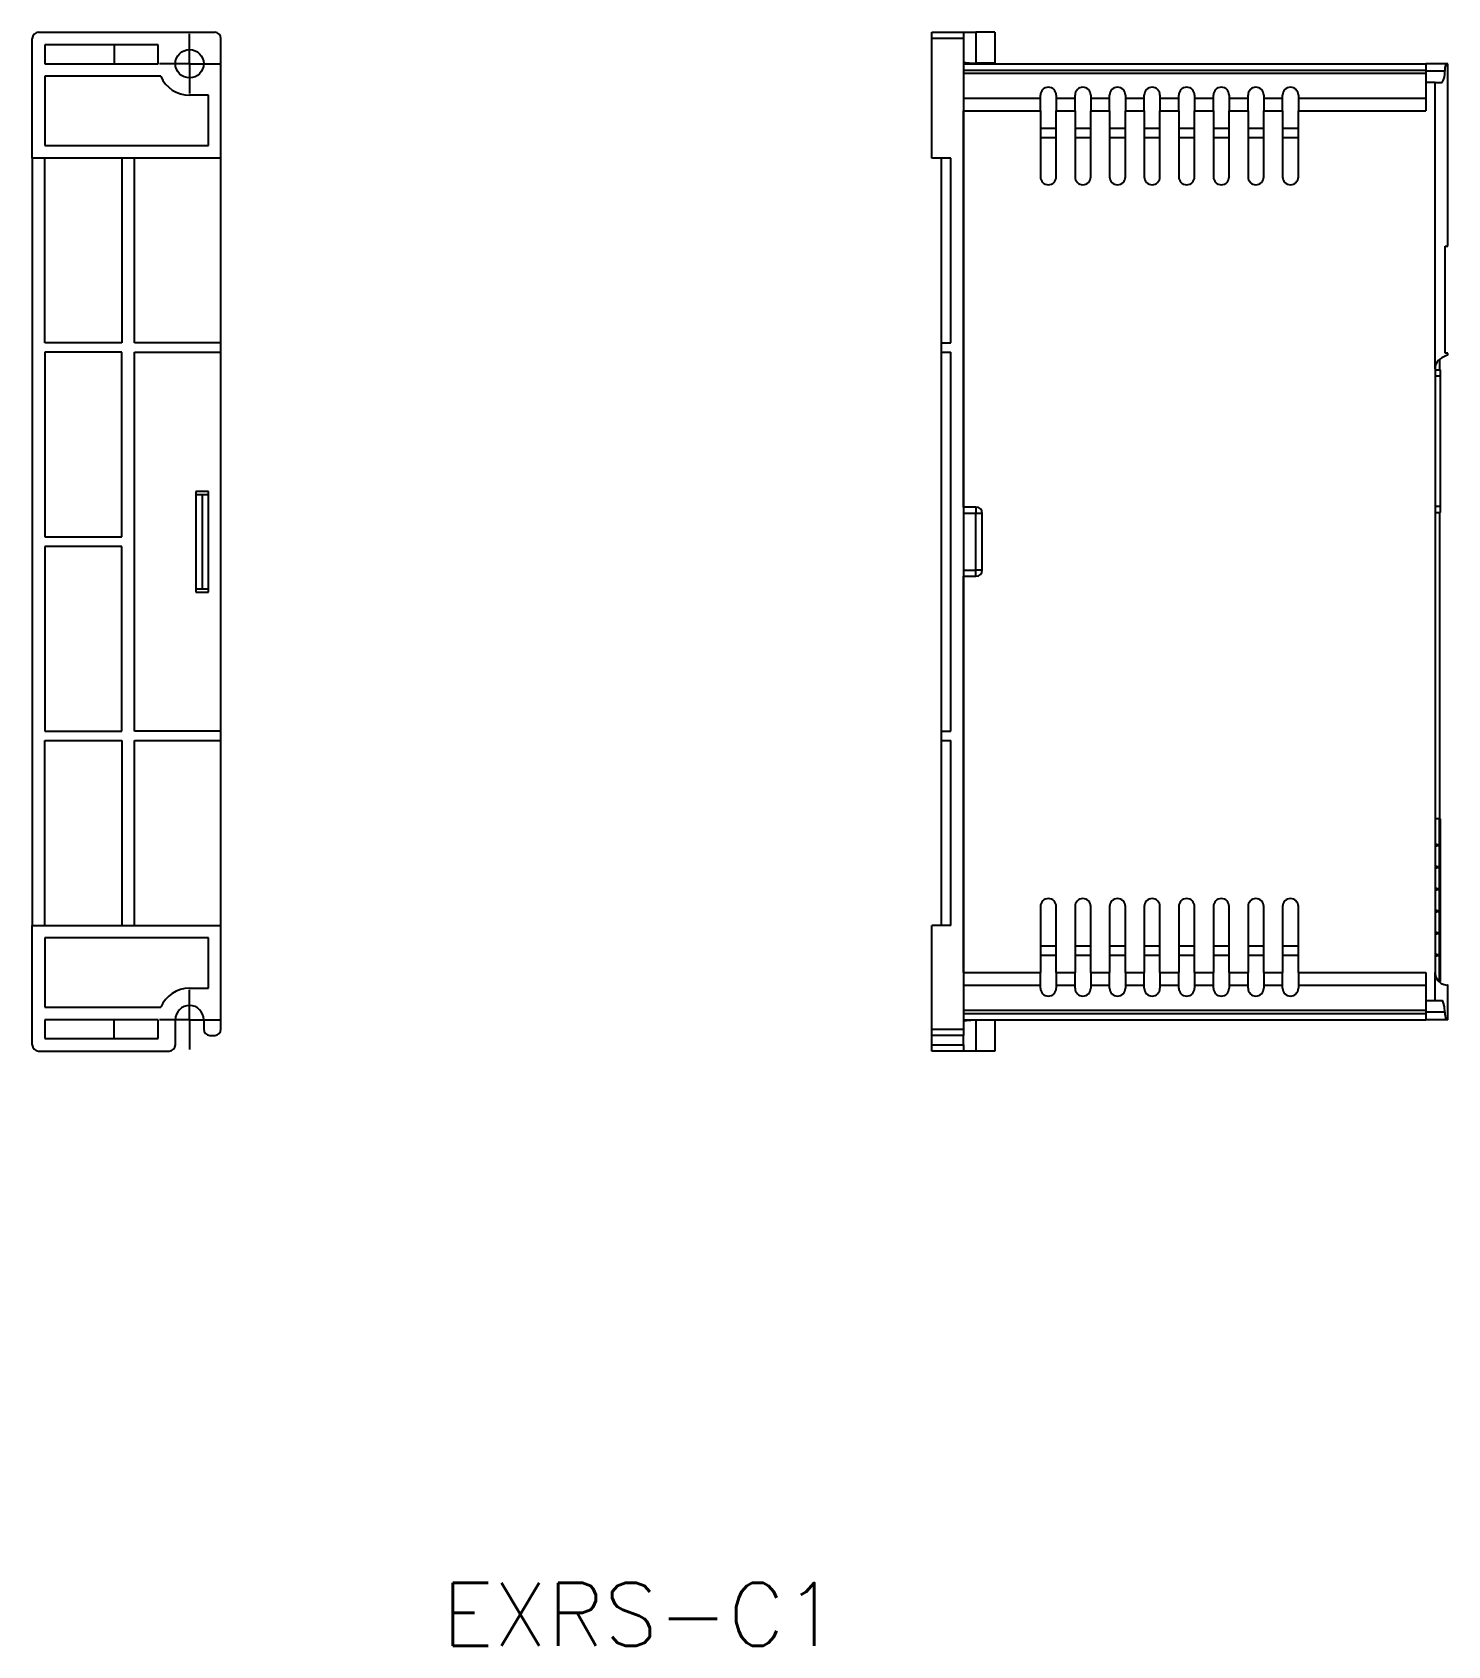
# Model space of a CAD drawing. Extents: x 123 to 708, y 84 to 535.
# Drawn here: x 123.3 to 348.3, y 136.3 to 392.8 of the extents above; entities that cross this region are included whole.
import ezdxf

# ---------------------------------------------------------------- set-up
doc = ezdxf.new("R2010")
doc.units = 0
doc.linetypes.add('CENTER', pattern=[10.16, 6.35, -1.27, 1.27, -1.27])
doc.layers.get('0').update_dxf_attribs({"linetype": 'CONTINUOUS'})
doc.layers.add('CENTER', color=1, linetype='CENTER')
doc.styles.get("Standard").update_dxf_attribs({"font": 'txt.shx'})

msp = doc.modelspace()

# ---------------------------------------------------------------- linework, layer by layer
at = {"color": 7, "linetype": 'CONTINUOUS'}
for p, q in [((124.28, 392.82), (152.28, 392.82)), ((266.3, 392.82), (271.3, 392.82)), ((266.3, 391.82), (266.3, 392.82)), ((271.3, 392.82), (271.3, 391.82)), ((271.3, 392.82), (273.3, 392.82)), ((273.3, 392.82), (273.3, 387.91)), ((276.3, 392.82), (273.3, 392.82)), ((276.3, 392.82), (276.3, 387.91)), ((123.28, 372.82), (123.28, 391.82)), ((125.28, 390.82), (125.28, 387.82)), ((143.28, 390.82), (125.28, 390.82)), ((136.28, 390.82), (136.28, 387.82)), ((143.28, 387.82), (143.28, 390.82)), ((153.28, 372.82), (153.28, 391.82)), ((271.3, 391.82), (266.3, 391.82)), ((266.3, 372.82), (266.3, 391.82)), ((271.3, 391.82), (271.3, 234.32)), ((125.28, 387.82), (143.28, 387.82)), ((271.3, 387.82), (344.8, 387.82)), ((276.3, 387.91), (273.3, 387.91)), ((276.3, 387.91), (276.3, 387.82)), ((348.04, 387.82), (344.8, 387.82)), ((344.8, 387.82), (344.8, 386.62)), ((347.15, 387.82), (346.3, 387.82)), ((348.3, 387.82), (348.04, 387.82)), ((348.3, 358.82), (348.3, 387.82)), ((143.7, 385.82), (125.28, 385.82)), ((125.28, 385.82), (125.28, 374.82)), ((271.3, 386.82), (344.8, 386.82)), ((271.3, 386.32), (344.8, 386.32)), ((347.84, 386.62), (344.8, 386.62)), ((344.8, 386.62), (344.8, 384.82)), ((344.8, 384.82), (344.8, 380.32)), ((346.3, 384.82), (344.8, 384.82)), ((346.3, 339.32), (346.3, 384.82)), ((346.3, 384.82), (347.42, 384.82)), ((151.28, 382.82), (148.28, 382.82)), ((151.28, 374.82), (151.28, 382.82)), ((271.3, 382.32), (283.55, 382.32)), ((283.55, 382.32), (283.55, 382.82)), ((283.55, 380.32), (283.55, 382.32)), ((286.05, 382.82), (286.05, 382.32)), ((286.05, 382.32), (289.05, 382.32)), ((286.05, 382.32), (286.05, 380.32)), ((289.05, 382.32), (289.05, 382.82)), ((289.05, 380.32), (289.05, 382.32)), ((291.55, 382.82), (291.55, 382.32)), ((291.55, 382.32), (294.55, 382.32)), ((291.55, 382.32), (291.55, 380.32)), ((294.55, 382.32), (294.55, 382.82)), ((294.55, 380.32), (294.55, 382.32)), ((297.05, 382.82), (297.05, 382.32)), ((297.05, 382.32), (300.05, 382.32)), ((297.05, 382.32), (297.05, 380.32)), ((300.05, 382.32), (300.05, 382.82)), ((300.05, 380.32), (300.05, 382.32)), ((302.55, 382.82), (302.55, 382.32)), ((302.55, 382.32), (305.55, 382.32)), ((302.55, 382.32), (302.55, 380.32)), ((305.55, 382.32), (305.55, 382.82)), ((305.55, 380.32), (305.55, 382.32)), ((308.05, 382.82), (308.05, 382.32)), ((308.05, 382.32), (311.05, 382.32)), ((308.05, 382.32), (308.05, 380.32)), ((311.05, 382.32), (311.05, 382.82)), ((311.05, 380.32), (311.05, 382.32)), ((313.55, 382.82), (313.55, 382.32)), ((313.55, 382.32), (313.55, 380.32)), ((313.55, 382.32), (316.55, 382.32)), ((316.55, 382.32), (316.55, 382.82)), ((316.55, 380.32), (316.55, 382.32)), ((319.05, 382.82), (319.05, 382.32)), ((319.05, 382.32), (319.05, 380.32)), ((319.05, 382.32), (322.05, 382.32)), ((322.05, 382.32), (322.05, 382.82)), ((322.05, 380.32), (322.05, 382.32)), ((324.55, 382.82), (324.55, 382.32)), ((324.55, 382.32), (344.8, 382.32)), ((324.55, 382.32), (324.55, 380.32)), ((271.3, 380.32), (283.55, 380.32)), ((271.3, 317.32), (271.3, 380.32)), ((283.55, 380.32), (283.55, 369.82)), ((286.05, 369.82), (286.05, 380.32)), ((286.05, 380.32), (289.05, 380.32)), ((289.05, 380.32), (289.05, 369.82)), ((291.55, 369.82), (291.55, 380.32)), ((291.55, 380.32), (294.55, 380.32)), ((294.55, 380.32), (294.55, 369.82)), ((297.05, 369.82), (297.05, 380.32)), ((297.05, 380.32), (300.05, 380.32)), ((300.05, 380.32), (300.05, 369.82)), ((302.55, 369.82), (302.55, 380.32)), ((302.55, 380.32), (305.55, 380.32)), ((305.55, 380.32), (305.55, 369.82)), ((308.05, 369.82), (308.05, 380.32)), ((308.05, 380.32), (311.05, 380.32)), ((311.05, 380.32), (311.05, 369.82)), ((313.55, 369.82), (313.55, 380.32)), ((313.55, 380.32), (316.55, 380.32)), ((316.55, 380.32), (316.55, 369.82)), ((319.05, 369.82), (319.05, 380.32)), ((319.05, 380.32), (322.05, 380.32)), ((322.05, 380.32), (322.05, 369.82)), ((324.55, 369.82), (324.55, 380.32)), ((324.55, 380.32), (344.8, 380.32)), ((283.55, 377.57), (286.05, 377.57)), ((289.05, 377.57), (291.55, 377.57)), ((294.55, 377.57), (297.05, 377.57)), ((300.05, 377.57), (302.55, 377.57)), ((305.55, 377.57), (308.05, 377.57)), ((311.05, 377.57), (313.55, 377.57)), ((316.55, 377.57), (319.05, 377.57)), ((322.05, 377.57), (324.55, 377.57)), ((125.28, 374.82), (151.28, 374.82)), ((283.55, 376.07), (286.05, 376.07)), ((289.05, 376.07), (291.55, 376.07)), ((294.55, 376.07), (297.05, 376.07)), ((300.05, 376.07), (302.55, 376.07)), ((305.55, 376.07), (308.05, 376.07)), ((311.05, 376.07), (313.55, 376.07)), ((316.55, 376.07), (319.05, 376.07)), ((322.05, 376.07), (324.55, 376.07)), ((153.28, 372.82), (123.28, 372.82)), ((123.28, 372.82), (123.28, 250.82)), ((125.28, 343.44), (125.28, 372.82)), ((137.53, 372.82), (137.53, 343.44)), ((139.53, 343.44), (139.53, 372.82)), ((153.28, 343.44), (153.28, 372.82)), ((269.3, 372.82), (266.3, 372.82)), ((267.8, 343.44), (267.8, 372.82)), ((269.3, 343.44), (269.3, 372.82)), ((347.9, 358.82), (348.3, 358.82)), ((347.9, 341.82), (347.9, 358.82)), ((137.53, 343.44), (125.28, 343.44)), ((137.53, 341.94), (125.28, 341.94)), ((125.28, 341.94), (125.28, 312.57)), ((137.53, 312.57), (137.53, 341.94)), ((153.28, 343.44), (139.53, 343.44)), ((139.53, 341.94), (153.28, 341.94)), ((139.53, 281.69), (139.53, 341.94)), ((153.28, 341.94), (153.28, 343.44)), ((153.28, 281.69), (153.28, 341.94)), ((267.8, 341.94), (267.8, 343.44)), ((267.8, 343.44), (269.3, 343.44)), ((267.8, 341.94), (269.3, 341.94)), ((267.8, 281.69), (267.8, 341.94)), ((269.3, 281.69), (269.3, 341.94)), ((348.3, 341.82), (347.9, 341.82)), ((348.3, 341.46), (348.3, 341.82)), ((346.3, 339.32), (346.3, 243.32)), ((346.3, 339.17), (347.1, 339.17)), ((347.03, 339.17), (347.03, 340.86)), ((347.1, 339.17), (347.1, 338.17)), ((346.3, 338.17), (347.1, 338.17)), ((347.1, 338.17), (347.1, 317.47)), ((149.28, 319.82), (149.28, 303.82)), ((151.28, 319.82), (149.28, 319.82)), ((149.28, 319.32), (150.28, 319.32)), ((150.28, 319.32), (150.28, 304.32)), ((150.28, 319.32), (151.28, 319.32)), ((151.28, 303.82), (151.28, 319.82)), ((273.3, 317.32), (271.3, 317.32)), ((273.3, 316.32), (271.3, 316.32)), ((273.3, 317.32), (273.3, 316.32)), ((273.3, 307.32), (273.3, 316.32)), ((274.3, 316.32), (273.3, 316.32)), ((274.3, 307.32), (274.3, 316.32)), ((346.3, 317.47), (347.1, 317.47)), ((346.3, 316.47), (347.1, 316.47)), ((347.03, 267.77), (347.03, 316.47)), ((347.1, 317.47), (347.1, 316.47)), ((125.28, 312.57), (137.53, 312.57)), ((137.53, 311.07), (125.28, 311.07)), ((125.28, 311.07), (125.28, 281.69)), ((137.53, 281.69), (137.53, 311.07)), ((271.3, 307.32), (273.3, 307.32)), ((271.3, 243.32), (271.3, 306.32)), ((271.3, 306.32), (273.3, 306.32)), ((273.3, 306.32), (273.3, 307.32)), ((274.3, 307.32), (273.3, 307.32)), ((149.28, 304.32), (150.28, 304.32)), ((149.28, 303.82), (151.28, 303.82)), ((150.28, 304.32), (151.28, 304.32)), ((125.28, 281.69), (137.53, 281.69)), ((125.28, 280.19), (137.53, 280.19)), ((125.28, 250.82), (125.28, 280.19)), ((137.53, 280.19), (137.53, 250.82)), ((153.28, 281.69), (139.53, 281.69)), ((139.53, 280.19), (153.28, 280.19)), ((139.53, 250.82), (139.53, 280.19)), ((153.28, 280.19), (153.28, 281.69)), ((153.28, 250.82), (153.28, 280.19)), ((267.8, 280.19), (267.8, 281.69)), ((267.8, 281.69), (269.3, 281.69)), ((267.8, 280.19), (269.3, 280.19)), ((267.8, 250.82), (267.8, 280.19)), ((269.3, 250.82), (269.3, 280.19)), ((347, 267.77), (346.3, 267.77)), ((347, 263.77), (347, 267.77)), ((347, 267.77), (347.1, 267.77)), ((347.1, 267.77), (347.1, 263.77)), ((346.35, 263.77), (347.1, 263.57)), ((346.35, 263.37), (346.35, 263.77)), ((347.1, 263.57), (346.35, 263.37)), ((347.1, 263.77), (347, 263.77)), ((347, 263.37), (347.1, 263.37)), ((347, 260.27), (347, 263.37)), ((347.1, 263.77), (347.1, 263.57)), ((347.1, 263.57), (347.1, 263.37)), ((347.1, 263.37), (347.1, 260.27)), ((346.35, 260.27), (347.1, 260.07)), ((346.35, 259.87), (346.35, 260.27)), ((347.1, 260.07), (346.35, 259.87)), ((347.1, 260.27), (347, 260.27)), ((347, 259.87), (347.1, 259.87)), ((347, 256.77), (347, 259.87)), ((347.1, 260.27), (347.1, 260.07)), ((347.1, 260.07), (347.1, 259.87)), ((347.1, 259.87), (347.1, 256.77)), ((346.35, 256.37), (346.35, 256.77)), ((346.35, 256.77), (347.1, 256.57)), ((347.1, 256.57), (346.35, 256.37)), ((347.1, 256.77), (347, 256.77)), ((347.1, 256.77), (347.1, 256.57)), ((347.1, 256.57), (347.1, 256.37)), ((347, 256.37), (347.1, 256.37)), ((347, 253.27), (347, 256.37)), ((347.1, 256.37), (347.1, 253.27)), ((283.55, 253.82), (283.55, 243.32)), ((286.05, 243.32), (286.05, 253.82)), ((289.05, 253.82), (289.05, 243.32)), ((291.55, 243.32), (291.55, 253.82)), ((294.55, 253.82), (294.55, 243.32)), ((297.05, 243.32), (297.05, 253.82)), ((300.05, 253.82), (300.05, 243.32)), ((302.55, 243.32), (302.55, 253.82)), ((305.55, 253.82), (305.55, 243.32)), ((308.05, 243.32), (308.05, 253.82)), ((311.05, 253.82), (311.05, 243.32)), ((313.55, 243.32), (313.55, 253.82)), ((316.55, 253.82), (316.55, 243.32)), ((319.05, 243.32), (319.05, 253.82)), ((322.05, 253.82), (322.05, 243.32)), ((324.55, 243.32), (324.55, 253.82)), ((346.35, 252.87), (346.35, 253.27)), ((346.35, 253.27), (347.1, 253.07)), ((347.1, 253.07), (346.35, 252.87)), ((347.1, 253.27), (347, 253.27)), ((347, 252.87), (347.1, 252.87)), ((347, 249.77), (347, 252.87)), ((347.1, 253.27), (347.1, 253.07)), ((347.1, 253.07), (347.1, 252.87)), ((347.1, 252.87), (347.1, 249.77)), ((123.28, 231.82), (123.28, 250.82)), ((123.28, 250.82), (153.28, 250.82)), ((153.28, 234.32), (153.28, 250.82)), ((266.3, 234.32), (266.3, 250.82)), ((269.3, 250.82), (266.3, 250.82)), ((346.35, 249.37), (346.35, 249.77)), ((346.35, 249.77), (347.1, 249.57)), ((347.1, 249.57), (346.35, 249.37)), ((347.1, 249.77), (347, 249.77)), ((347, 249.37), (347.1, 249.37)), ((347, 246.27), (347, 249.37)), ((347.1, 249.77), (347.1, 249.57)), ((347.1, 249.57), (347.1, 249.37)), ((347.1, 249.37), (347.1, 246.27)), ((151.28, 248.82), (125.28, 248.82)), ((125.28, 248.82), (125.28, 237.82)), ((151.28, 240.82), (151.28, 248.82)), ((283.55, 247.57), (286.05, 247.57)), ((289.05, 247.57), (291.55, 247.57)), ((294.55, 247.57), (297.05, 247.57)), ((300.05, 247.57), (302.55, 247.57)), ((305.55, 247.57), (308.05, 247.57)), ((311.05, 247.57), (313.55, 247.57)), ((316.55, 247.57), (319.05, 247.57)), ((322.05, 247.57), (324.55, 247.57)), ((283.55, 246.07), (286.05, 246.07)), ((289.05, 246.07), (291.55, 246.07)), ((294.55, 246.07), (297.05, 246.07)), ((300.05, 246.07), (302.55, 246.07)), ((305.55, 246.07), (308.05, 246.07)), ((311.05, 246.07), (313.55, 246.07)), ((316.55, 246.07), (319.05, 246.07)), ((322.05, 246.07), (324.55, 246.07)), ((346.35, 246.27), (347.1, 246.07)), ((346.35, 245.87), (346.35, 246.27)), ((347.1, 246.07), (346.35, 245.87)), ((347.1, 246.27), (347, 246.27)), ((347, 245.87), (347.1, 245.87)), ((347, 241.87), (347, 245.87)), ((347.1, 246.27), (347.1, 246.07)), ((347.1, 246.07), (347.1, 245.87)), ((347.1, 245.87), (347.1, 241.87)), ((271.3, 243.32), (283.55, 243.32)), ((271.3, 241.32), (283.55, 241.32)), ((283.55, 241.32), (283.55, 243.32)), ((283.55, 240.82), (283.55, 241.32)), ((286.05, 243.32), (289.05, 243.32)), ((286.05, 243.32), (286.05, 241.32)), ((286.05, 241.32), (289.05, 241.32)), ((286.05, 241.32), (286.05, 240.82)), ((289.05, 241.32), (289.05, 243.32)), ((289.05, 240.82), (289.05, 241.32)), ((291.55, 243.32), (294.55, 243.32)), ((291.55, 243.32), (291.55, 241.32)), ((291.55, 241.32), (294.55, 241.32)), ((291.55, 241.32), (291.55, 240.82)), ((294.55, 241.32), (294.55, 243.32)), ((294.55, 240.82), (294.55, 241.32)), ((297.05, 243.32), (300.05, 243.32)), ((297.05, 243.32), (297.05, 241.32)), ((297.05, 241.32), (300.05, 241.32)), ((297.05, 241.32), (297.05, 240.82)), ((300.05, 241.32), (300.05, 243.32)), ((300.05, 240.82), (300.05, 241.32)), ((302.55, 243.32), (305.55, 243.32)), ((302.55, 243.32), (302.55, 241.32)), ((302.55, 241.32), (305.55, 241.32)), ((302.55, 241.32), (302.55, 240.82)), ((305.55, 241.32), (305.55, 243.32)), ((305.55, 240.82), (305.55, 241.32)), ((308.05, 243.32), (311.05, 243.32)), ((308.05, 243.32), (308.05, 241.32)), ((308.05, 241.32), (311.05, 241.32)), ((308.05, 241.32), (308.05, 240.82)), ((311.05, 241.32), (311.05, 243.32)), ((311.05, 240.82), (311.05, 241.32)), ((313.55, 243.32), (316.55, 243.32)), ((313.55, 243.32), (313.55, 241.32)), ((313.55, 241.32), (316.55, 241.32)), ((313.55, 241.32), (313.55, 240.82)), ((316.55, 241.32), (316.55, 243.32)), ((316.55, 240.82), (316.55, 241.32)), ((319.05, 243.32), (322.05, 243.32)), ((319.05, 243.32), (319.05, 241.32)), ((319.05, 241.32), (322.05, 241.32)), ((319.05, 241.32), (319.05, 240.82)), ((322.05, 241.32), (322.05, 243.32)), ((322.05, 240.82), (322.05, 241.32)), ((324.55, 243.32), (344.8, 243.32)), ((324.55, 243.32), (324.55, 241.32)), ((324.55, 241.32), (344.8, 241.32)), ((324.55, 241.32), (324.55, 240.82)), ((344.8, 243.32), (344.8, 238.82)), ((346.3, 238.82), (346.3, 243.32)), ((348.3, 235.82), (348.3, 241.32)), ((148.28, 240.82), (151.28, 240.82)), ((346.3, 238.82), (344.8, 238.82)), ((344.8, 238.82), (344.8, 237.02)), ((347.42, 238.82), (346.3, 238.82)), ((125.28, 237.82), (143.7, 237.82)), ((271.3, 237.32), (344.8, 237.32)), ((271.3, 236.82), (344.8, 236.82)), ((347.84, 237.02), (344.8, 237.02)), ((344.8, 237.02), (344.8, 235.82)), ((125.28, 235.82), (125.28, 232.82)), ((143.28, 235.82), (125.28, 235.82)), ((136.28, 232.82), (136.28, 235.82)), ((143.28, 232.82), (143.28, 235.82)), ((146.03, 231.82), (146.03, 235.82)), ((150.53, 235.82), (150.53, 234.32)), ((266.3, 234.32), (271.3, 234.32)), ((266.3, 233.32), (266.3, 234.32)), ((271.3, 235.82), (344.8, 235.82)), ((271.3, 234.32), (271.3, 233.32)), ((276.3, 235.73), (273.3, 235.73)), ((273.3, 235.73), (273.3, 230.82)), ((276.3, 235.82), (276.3, 235.73)), ((276.3, 235.73), (276.3, 230.82)), ((348.04, 235.82), (344.8, 235.82)), ((348.3, 235.82), (348.04, 235.82)), ((125.28, 232.82), (143.28, 232.82)), ((151.53, 233.32), (152.28, 233.32)), ((271.3, 233.32), (266.3, 233.32)), ((266.3, 231.82), (266.3, 233.32)), ((266.3, 231.82), (271.3, 231.82)), ((266.3, 230.82), (266.3, 231.82)), ((271.3, 231.82), (271.3, 233.32)), ((271.3, 231.82), (271.3, 230.82)), ((124.28, 230.82), (145.03, 230.82)), ((271.3, 230.82), (266.3, 230.82)), ((273.3, 230.82), (271.3, 230.82)), ((276.3, 230.82), (273.3, 230.82))]:
    msp.add_line(p, q, dxfattribs=at)
at = {"color": 7, "linetype": 'CONTINUOUS', "flags": 128}
for points in [[(348.25, 341.46), (348.28, 341.48), (347.99, 341.39), (347.34, 341.07), (347.02, 340.86), (346.79, 340.63), (346.61, 340.4), (346.43, 340.04), (346.36, 339.83), (346.31, 339.57), (346.3, 339.38), (346.3, 339.32)], [(346.3, 243.32), (346.31, 243.11), (346.34, 242.89), (346.43, 242.6), (346.74, 242.07), (347.28, 241.6), (347.72, 241.4), (348.13, 241.32), (348.29, 241.32), (348.28, 241.32)], [(347.84, 237.02), (347.76, 237.86), (347.65, 238.47), (347.5, 238.78), (347.42, 238.82)]]:
    msp.add_lwpolyline(points, dxfattribs=at)
at = {"color": 7, "linetype": 'CONTINUOUS'}
for points in [[(271.3, 388.08, 0), (271.3, 388.08, 0), (271.3, 388.08, 0), (271.3, 388.07, 0), (271.3, 388.07, 0), (271.3, 388.07, 0), (271.3, 388.07, 0), (271.31, 388.07, 0), (271.31, 388.06, 0), (271.31, 388.06, 0), (271.31, 388.06, 0), (271.32, 388.06, 0), (271.32, 388.06, 0), (271.32, 388.05, 0), (271.33, 388.05, 0), (271.33, 388.05, 0), (271.34, 388.05, 0), (271.34, 388.05, 0), (271.35, 388.04, 0), (271.35, 388.04, 0), (271.36, 388.04, 0), (271.36, 388.04, 0), (271.37, 388.04, 0), (271.38, 388.03, 0), (271.38, 388.03, 0), (271.39, 388.03, 0), (271.4, 388.03, 0), (271.41, 388.02, 0), (271.41, 388.02, 0), (271.42, 388.02, 0), (271.43, 388.02, 0), (271.44, 388.02, 0), (271.45, 388.01, 0), (271.46, 388.01, 0), (271.47, 388.01, 0), (271.48, 388.01, 0), (271.49, 388.01, 0), (271.5, 388, 0), (271.51, 388, 0), (271.52, 388, 0), (271.53, 388, 0), (271.55, 388, 0), (271.56, 388, 0), (271.57, 387.99, 0), (271.58, 387.99, 0), (271.6, 387.99, 0), (271.61, 387.99, 0), (271.62, 387.99, 0), (271.63, 387.98, 0), (271.65, 387.98, 0), (271.66, 387.98, 0), (271.68, 387.98, 0), (271.69, 387.98, 0), (271.71, 387.98, 0), (271.72, 387.97, 0), (271.74, 387.97, 0), (271.75, 387.97, 0), (271.77, 387.97, 0), (271.78, 387.97, 0), (271.8, 387.97, 0), (271.82, 387.96, 0), (271.83, 387.96, 0), (271.85, 387.96, 0), (271.87, 387.96, 0), (271.88, 387.96, 0), (271.9, 387.96, 0), (271.92, 387.95, 0), (271.94, 387.95, 0), (271.95, 387.95, 0), (271.97, 387.95, 0), (271.99, 387.95, 0), (272.01, 387.95, 0), (272.03, 387.95, 0), (272.05, 387.94, 0), (272.07, 387.94, 0), (272.09, 387.94, 0), (272.11, 387.94, 0), (272.13, 387.94, 0), (272.15, 387.94, 0), (272.17, 387.94, 0), (272.19, 387.94, 0), (272.21, 387.94, 0), (272.23, 387.93, 0), (272.25, 387.93, 0), (272.27, 387.93, 0), (272.29, 387.93, 0), (272.31, 387.93, 0), (272.33, 387.93, 0), (272.36, 387.93, 0), (272.38, 387.93, 0), (272.4, 387.93, 0), (272.42, 387.92, 0), (272.44, 387.92, 0), (272.46, 387.92, 0), (272.49, 387.92, 0), (272.51, 387.92, 0), (272.53, 387.92, 0), (272.56, 387.92, 0), (272.58, 387.92, 0), (272.6, 387.92, 0), (272.62, 387.92, 0), (272.65, 387.92, 0), (272.67, 387.92, 0), (272.69, 387.92, 0), (272.72, 387.91, 0), (272.74, 387.91, 0), (272.76, 387.91, 0), (272.79, 387.91, 0), (272.81, 387.91, 0), (272.83, 387.91, 0), (272.86, 387.91, 0), (272.88, 387.91, 0), (272.91, 387.91, 0), (272.93, 387.91, 0), (272.96, 387.91, 0), (272.98, 387.91, 0), (273, 387.91, 0), (273.03, 387.91, 0), (273.05, 387.91, 0), (273.08, 387.91, 0), (273.1, 387.91, 0), (273.13, 387.91, 0), (273.15, 387.91, 0), (273.18, 387.91, 0), (273.2, 387.91, 0), (273.22, 387.91, 0), (273.25, 387.91, 0), (273.27, 387.91, 0), (273.3, 387.91, 0)], [(273.3, 235.73, 0), (273.27, 235.73, 0), (273.25, 235.73, 0), (273.22, 235.73, 0), (273.2, 235.73, 0), (273.18, 235.73, 0), (273.15, 235.73, 0), (273.13, 235.73, 0), (273.1, 235.73, 0), (273.08, 235.73, 0), (273.05, 235.73, 0), (273.03, 235.73, 0), (273, 235.73, 0), (272.98, 235.73, 0), (272.96, 235.73, 0), (272.93, 235.73, 0), (272.91, 235.73, 0), (272.88, 235.73, 0), (272.86, 235.73, 0), (272.83, 235.73, 0), (272.81, 235.73, 0), (272.79, 235.73, 0), (272.76, 235.72, 0), (272.74, 235.72, 0), (272.72, 235.72, 0), (272.69, 235.72, 0), (272.67, 235.72, 0), (272.65, 235.72, 0), (272.62, 235.72, 0), (272.6, 235.72, 0), (272.58, 235.72, 0), (272.56, 235.72, 0), (272.53, 235.72, 0), (272.51, 235.72, 0), (272.49, 235.72, 0), (272.46, 235.72, 0), (272.44, 235.72, 0), (272.42, 235.71, 0), (272.4, 235.71, 0), (272.38, 235.71, 0), (272.36, 235.71, 0), (272.33, 235.71, 0), (272.31, 235.71, 0), (272.29, 235.71, 0), (272.27, 235.71, 0), (272.25, 235.71, 0), (272.23, 235.71, 0), (272.21, 235.7, 0), (272.19, 235.7, 0), (272.17, 235.7, 0), (272.15, 235.7, 0), (272.13, 235.7, 0), (272.11, 235.7, 0), (272.09, 235.7, 0), (272.07, 235.69, 0), (272.05, 235.69, 0), (272.03, 235.69, 0), (272.01, 235.69, 0), (271.99, 235.69, 0), (271.97, 235.69, 0), (271.95, 235.69, 0), (271.94, 235.69, 0), (271.92, 235.68, 0), (271.9, 235.68, 0), (271.88, 235.68, 0), (271.87, 235.68, 0), (271.85, 235.68, 0), (271.83, 235.68, 0), (271.82, 235.67, 0), (271.8, 235.67, 0), (271.78, 235.67, 0), (271.77, 235.67, 0), (271.75, 235.67, 0), (271.74, 235.67, 0), (271.72, 235.66, 0), (271.71, 235.66, 0), (271.69, 235.66, 0), (271.68, 235.66, 0), (271.66, 235.66, 0), (271.65, 235.66, 0), (271.63, 235.65, 0), (271.62, 235.65, 0), (271.61, 235.65, 0), (271.6, 235.65, 0), (271.58, 235.65, 0), (271.57, 235.65, 0), (271.56, 235.64, 0), (271.55, 235.64, 0), (271.53, 235.64, 0), (271.52, 235.64, 0), (271.51, 235.63, 0), (271.5, 235.63, 0), (271.49, 235.63, 0), (271.48, 235.63, 0), (271.47, 235.63, 0), (271.46, 235.63, 0), (271.45, 235.62, 0), (271.44, 235.62, 0), (271.43, 235.62, 0), (271.42, 235.62, 0), (271.41, 235.62, 0), (271.41, 235.61, 0), (271.4, 235.61, 0), (271.39, 235.61, 0), (271.38, 235.61, 0), (271.38, 235.6, 0), (271.37, 235.6, 0), (271.36, 235.6, 0), (271.36, 235.6, 0), (271.35, 235.6, 0), (271.35, 235.59, 0), (271.34, 235.59, 0), (271.34, 235.59, 0), (271.33, 235.59, 0), (271.33, 235.59, 0), (271.32, 235.59, 0), (271.32, 235.58, 0), (271.32, 235.58, 0), (271.31, 235.58, 0), (271.31, 235.58, 0), (271.31, 235.57, 0), (271.31, 235.57, 0), (271.3, 235.57, 0), (271.3, 235.57, 0), (271.3, 235.56, 0), (271.3, 235.56, 0), (271.3, 235.56, 0), (271.3, 235.56, 0), (271.3, 235.56, 0)]]:
    msp.add_polyline3d(points, dxfattribs=at)
msp.add_circle((148.28, 387.82), 2.25, dxfattribs=at)
for centre, radius, start, end in [((124.28, 391.82), 1, 90, 180), ((152.28, 391.82), 1, 0, 90), ((350.05, 386.86), 2.23, 154.4947, 186.2013), ((148.28, 387.82), 5, 203.5782, 270), ((344.84, 386.37), 3.01, 328.9981, 4.7854), ((284.8, 382.82), 1.25, 360, 180), ((290.3, 382.82), 1.25, 360, 180), ((295.8, 382.82), 1.25, 360, 180), ((301.3, 382.82), 1.25, 360, 180), ((306.8, 382.82), 1.25, 360, 180), ((312.3, 382.82), 1.25, 360, 180), ((317.8, 382.82), 1.25, 360, 180), ((323.3, 382.82), 1.25, 360, 180), ((284.8, 369.82), 1.25, 180, 0), ((290.3, 369.82), 1.25, 180, 0), ((295.8, 369.82), 1.25, 180, 0), ((301.3, 369.82), 1.25, 180, 0), ((306.8, 369.82), 1.25, 180, 0), ((312.3, 369.82), 1.25, 180, 0), ((317.8, 369.82), 1.25, 180, 0), ((323.3, 369.82), 1.25, 180, 0), ((273.3, 316.32), 1, 0, 90), ((273.3, 307.32), 1, 270, 0), ((284.8, 253.82), 1.25, 0, 180), ((290.3, 253.82), 1.25, 0, 180), ((295.8, 253.82), 1.25, 0, 180), ((301.3, 253.82), 1.25, 0, 180), ((306.8, 253.82), 1.25, 0, 180), ((312.3, 253.82), 1.25, 0, 180), ((317.8, 253.82), 1.25, 0, 180), ((323.3, 253.82), 1.25, 0, 180), ((148.28, 235.82), 5, 90, 156.4218), ((284.8, 240.82), 1.25, 180, 0), ((290.3, 240.82), 1.25, 180, 0), ((295.8, 240.82), 1.25, 180, 0), ((301.3, 240.82), 1.25, 180, 360), ((306.8, 240.82), 1.25, 180, 360), ((312.3, 240.82), 1.25, 180, 360), ((317.8, 240.82), 1.25, 180, 360), ((323.3, 240.82), 1.25, 180, 360), ((148.28, 235.82), 2.25, 0, 180), ((350.94, 236.93), 3.1, 178.3315, 200.9726), ((151.53, 234.32), 1, 180, 270), ((152.28, 234.32), 1, 270, 0), ((124.28, 231.82), 1, 180, 270), ((145.03, 231.82), 1, 270, 0)]:
    msp.add_arc(centre, radius, start, end, dxfattribs=at)
at = {"layer": 'CENTER', "color": 1, "linetype": 'CENTER'}
for p, q in [((148.28, 390.32), (148.28, 392.57)), ((148.28, 387.82), (148.28, 390.32)), ((145.78, 387.82), (143.53, 387.82)), ((148.28, 387.82), (145.78, 387.82)), ((148.28, 387.82), (148.28, 385.32)), ((148.28, 387.82), (150.78, 387.82)), ((150.78, 387.82), (153.03, 387.82)), ((148.28, 385.32), (148.28, 383.07)), ((148.28, 238.32), (148.28, 240.57)), ((148.28, 235.82), (148.28, 238.32)), ((145.78, 235.82), (143.53, 235.82)), ((148.28, 235.82), (145.78, 235.82)), ((148.28, 235.82), (148.28, 233.32)), ((148.28, 235.82), (150.78, 235.82)), ((150.78, 235.82), (153.03, 235.82)), ((148.28, 233.32), (148.28, 231.07))]:
    msp.add_line(p, q, dxfattribs=at)

# ---------------------------------------------------------------- texts
at = {"color": 7, "linetype": 'CONTINUOUS'}
msp.add_text('EXRS-C1', height=10, dxfattribs=at).set_placement((188.45, 136.28))

doc.saveas('drawing.dxf')
